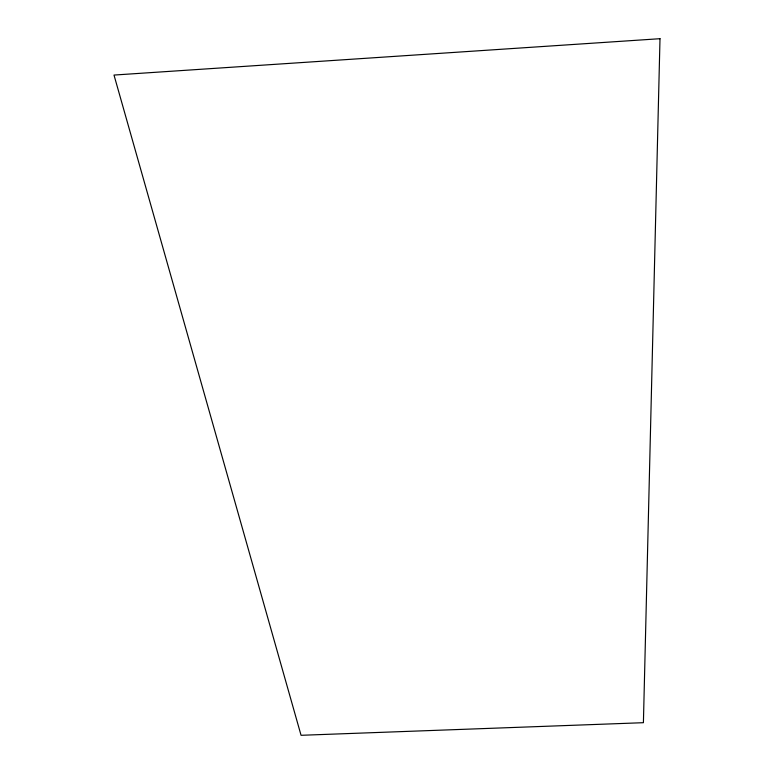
<?xml version="1.0" encoding="UTF-8"?>
<svg xmlns="http://www.w3.org/2000/svg" width="774" height="774" viewBox="0 0 774 774"><rect width="100%" height="100%" fill="white"/><g stroke="black" fill="none" stroke-linecap="round" stroke-linejoin="round"><path stroke-width="1.16" d="M659.999 38.7L643.407 722.693L301.057 735.3L114.001 75.059L659.999 38.7"/></g></svg>
